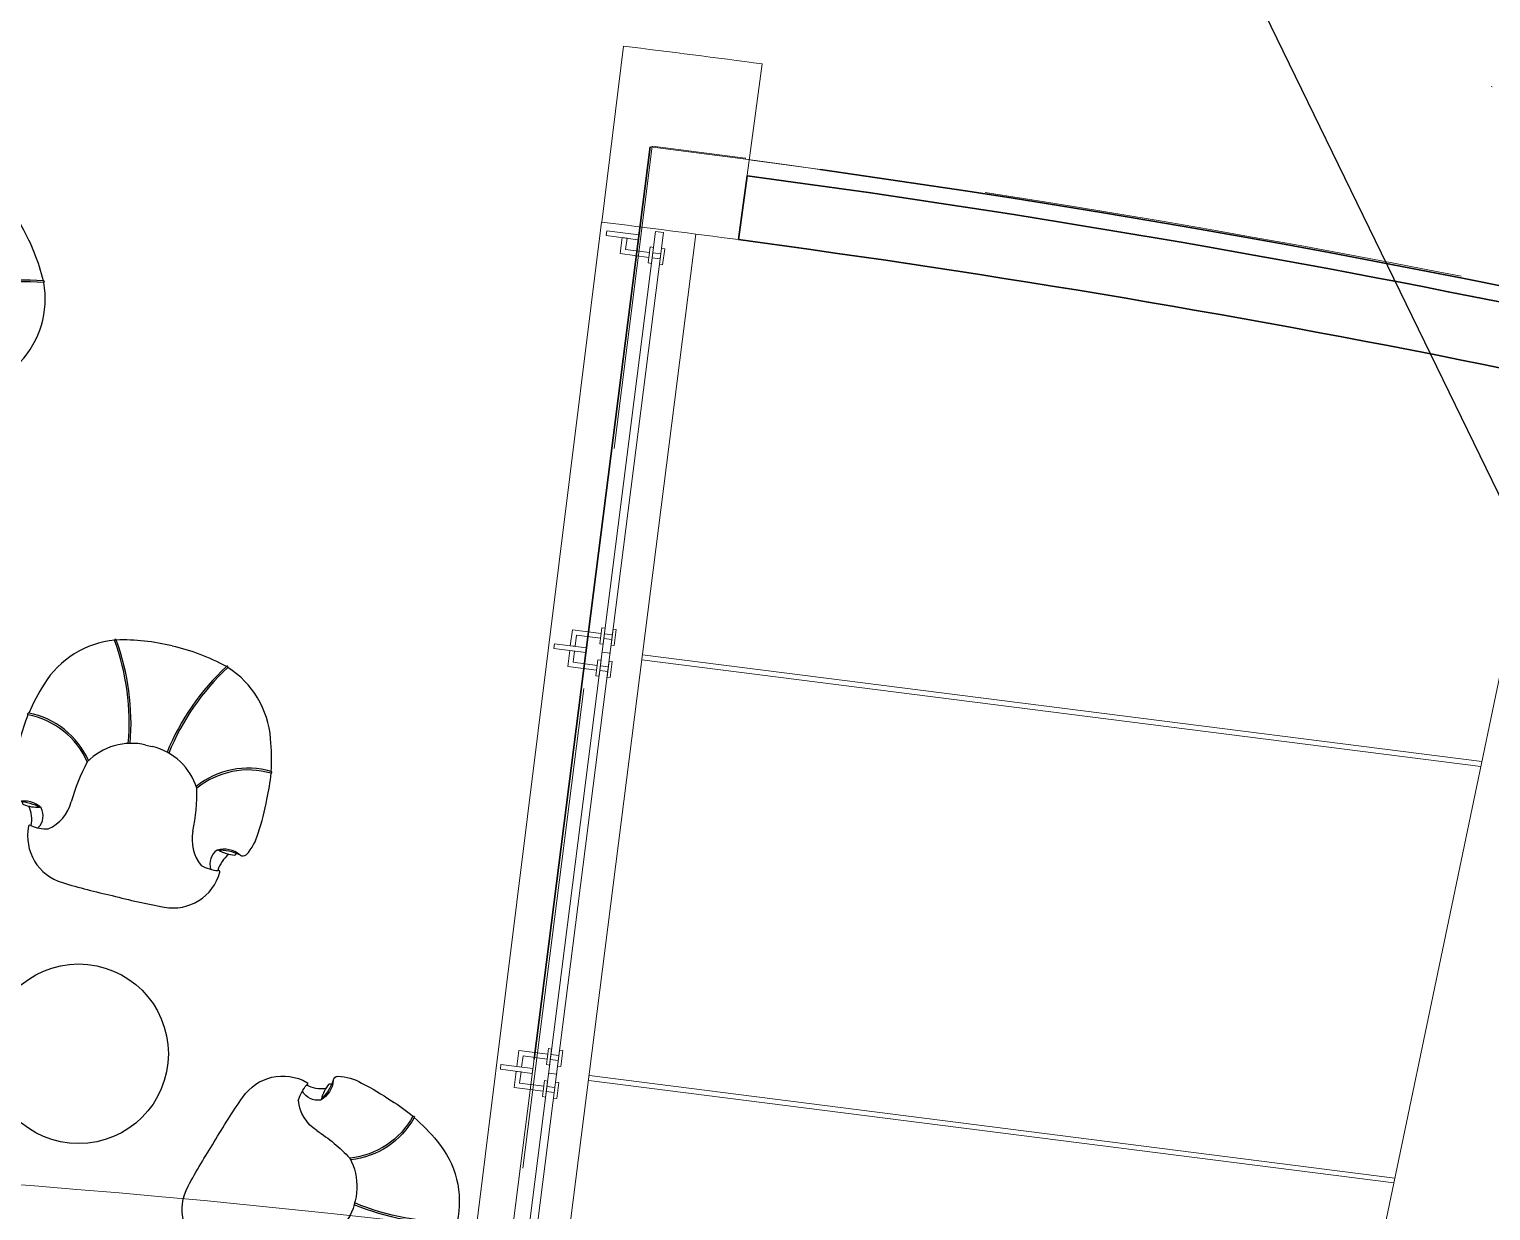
# Model space of a CAD drawing. Header units: millimetres. Extents: x 32582 to 41721, y -247935 to -234947.
# Drawn here: x 36648.2 to 37101.6, y -238984 to -238617.6 of the extents above; entities that cross this region are included whole.
import ezdxf

# ---------------------------------------------------------------- set-up
doc = ezdxf.new("R2010")
doc.units = ezdxf.units.MM
doc.header["$LTSCALE"] = 300
doc.header["$MEASUREMENT"] = 0
doc.linetypes.add('DGN Style 4', pattern=[1.902655, 0.950733, -0.475367, 0.001188, -0.475367])
doc.linetypes.add('TDME_Fave_column_LGM$0$HIDDENX2', pattern=[0.75, 0.5, -0.25])
for name, color, linetype in [('1', 1, 'Continuous'), ('I-FUR-LOOSE', 2, 'Continuous'), ('I-FURNITURE', 2, 'Continuous')]:
    doc.layers.add(name, color=color, linetype=linetype)
for name, color, linetype, lineweight in [('G-GRID_A', 1, 'DGN Style 4', 0), ('TDME_Fave_Bldg_Envlp_Zone C_L3$0$A-_CLAD----_E-', 1, 'Continuous', 13), ('TDME_Fave_Bldg_Envlp_Zone C_L3$0$A-_DOOR----_E-', 1, 'Continuous', 13), ('TDME_Fave_Bldg_Envlp_Zone C_L3$0$A-_FNSH----_H-', 8, 'Continuous', 0), ('TDME_Fave_Bldg_Envlp_Zone C_L3$0$A-_MTAL----_E-', 8, 'Continuous', 13), ('TDME_Fave_Bldg_Envlp_Zone C_L3$0$A-_RALG----_E-', 9, 'Continuous', 0), ('TDME_Fave_Bldg_Envlp_Zone C_L3$0$A-_ROOF----_E-', 3, 'Continuous', 13), ('TDME_Fave_Bldg_Envlp_Zone C_L3$0$A-_WIND----_E-', 4, 'Continuous', 13), ('TDME_Fave_column_L3$0$A-_SLABEDGE_E-', 2, 'Continuous', 13), ('TDME_Fave_column_LGM$0$A-_SLABEDGE_E-', 2, 'Continuous', 13)]:
    doc.layers.add(name, color=color, linetype=linetype, lineweight=lineweight)
doc.layers.add('LEASE LINE', color=7, linetype='DGN Style 4', lineweight=30, true_color=0xf60929)

# ---------------------------------------------------------------- blocks, each defined once
blk = doc.blocks.new('TDME_Fave_Bldg_Envlp_Zone C_L3$0$Railing1')
at = {"layer": 'TDME_Fave_Bldg_Envlp_Zone C_L3$0$A-_RALG----_E-'}
for p, q in [((47.9, 12.6), (41.1, -11.5)), ((62.3, 8.5), (55.6, -15.6))]:
    blk.add_line(p, q, dxfattribs=at)
at = {"layer": 'TDME_Fave_Bldg_Envlp_Zone C_L3$0$A-_RALG----_E-', "flags": 128}
blk.add_lwpolyline([(65, 17.9), (89.3, 104.9), (41.2, 118.4), (37.1, 103.9), (70.8, 94.5), (50.5, 22)], close=True, dxfattribs=at)
at = {"layer": 'TDME_Fave_Bldg_Envlp_Zone C_L3$0$A-_RALG----_E-'}
for points in [[(27.6, 69.9), (54.6, 166.2), (40.1, 170.3), (13.1, 74)], [(79.1, 3.6), (81.8, 13.2), (33.7, 26.7), (31, 17.1)], [(69.7, -30.1), (72.4, -20.5), (24.2, -7), (21.5, -16.6)]]:
    blk.add_3dface(points, dxfattribs=at)
blk = doc.blocks.new('TDME_Fave_Bldg_Envlp_Zone C_L3$0$ALUM_FIN GL SUPPORT')
at = {"layer": 'TDME_Fave_Bldg_Envlp_Zone C_L3$0$A-_RALG----_E-'}
for p, q in [((-1034386186.98873, 2635606199.479331), (-1034386199.568201, 2635606177.874774)), ((-1034386174.006734, 2635606191.92557), (-1034386186.542827, 2635606170.295784)), ((-1034386100.317298, 2635606149.453617), (-1034386112.896769, 2635606127.849061)), ((-1034386087.335302, 2635606141.899856), (-1034386099.871395, 2635606120.27007))]:
    blk.add_line(p, q, dxfattribs=at)
at = {"layer": 'TDME_Fave_Bldg_Envlp_Zone C_L3$0$A-_RALG----_E-', "flags": 128}
for points in [[(-1034386181.982521, 2635606208.077848), (-1034386136.709656, 2635606286.19159), (-1034386093.438957, 2635606261.112923), (-1034386100.960605, 2635606248.135065), (-1034386131.253482, 2635606265.692072), (-1034386169.004643, 2635606200.55618)], [(-1034386082.408095, 2635606150.401268), (-1034386037.175626, 2635606228.538409), (-1034386080.459287, 2635606253.594698), (-1034386087.974239, 2635606240.612961), (-1034386057.672307, 2635606223.071585), (-1034386095.389859, 2635606157.916225)]]:
    blk.add_lwpolyline(points, close=True, dxfattribs=at)
at = {"layer": 'TDME_Fave_Bldg_Envlp_Zone C_L3$0$A-_RALG----_E-'}
for points in [[(-1034386105.664063, 2635606210.080336), (-1034386055.542064, 2635606296.612325), (-1034386068.521863, 2635606304.130625), (-1034386118.643861, 2635606217.598635)], [(-1034386219.642529, 2635606177.998553), (-1034386214.628092, 2635606186.650456), (-1034386171.368578, 2635606161.578272), (-1034386176.383014, 2635606152.926369)], [(-1034386202.137788, 2635606208.20121), (-1034386197.123351, 2635606216.853113), (-1034386153.863837, 2635606191.780928), (-1034386158.878273, 2635606183.129025)], [(-1034386089.804624, 2635606102.69368), (-1034386084.794662, 2635606111.348175), (-1034386128.067134, 2635606136.397987), (-1034386133.077097, 2635606127.743493)], [(-1034386072.272691, 2635606132.979339), (-1034386067.262729, 2635606141.633833), (-1034386110.535201, 2635606166.683646), (-1034386115.545164, 2635606158.029152)]]:
    blk.add_3dface(points, dxfattribs=at)
at = {"layer": 'TDME_Fave_Bldg_Envlp_Zone C_L3$0$A-_ROOF----_E-'}
for p, q in [((-1034386182.061292, 2635606207.941939), (-1034386181.967103, 2635606208.103703)), ((-1034386169.08147, 2635606200.423625), (-1034386169.004644, 2635606200.55618))]:
    blk.add_line(p, q, dxfattribs=at)
at = {"layer": 'TDME_Fave_Bldg_Envlp_Zone C_L3$0$A-_WIND----_E-', "ltscale": 0.15}
blk.add_line((-1034386137.214963, 2635606170.573492), (-1034386149.745463, 2635606148.940497), dxfattribs=at)
blk = doc.blocks.new('A$C5ED46BB0')
at = {"layer": '1', "color": 1, "linetype": 'Continuous'}
blk.add_line((384.7, 478.6), (405.1, 478.6), dxfattribs=at)
for centre, radius, start, end in [((308, 499.5), 288.2, 108.8763, 162.0642), ((217.1, 773), 2.48, 18.0805, 198.0805), ((-417.1, 356.2), 756.5, 8.7131, 33.3623), ((386.6, 171.3), 625.2, 89.4471, 105.5082), ((-411.1, 355.8), 756.5, 8.8693, 33.5381), ((398.9, 135.5), 661, 74.9203, 90.5394), ((1201.4, 355.8), 756.5, 146.4619, 171.1307), ((1207.4, 356.2), 756.5, 146.6377, 171.2869), ((573.2, 773), 2.48, 341.9195, 161.9195), ((482.3, 499.5), 288.2, 17.9358, 71.1237), ((685.8, 366.8), 688.5, 161.2407, 169.7107), ((104.6, 366.8), 688.5, 10.2893, 18.7593), ((515.1, 404.4), 514, 171.073, 180.2097), ((8.5, 486.9), 2.94, 94.8808, 246.6293), ((20.6, 234.1), 250.4, 37.1232, 93.0313), ((20.6, 234.1), 256, 37.6057, 92.7598), ((384.7, 287.2), 191.5, 89.9961, 149.1802), ((405.6, 287.2), 191.5, 30.8198, 90.1724), ((769.7, 234.1), 256, 87.2402, 142.3943), ((769.7, 234.1), 250.4, 86.9687, 142.8768), ((781.8, 486.9), 2.94, 293.3707, 85.1192), ((275.2, 404.4), 514, 359.7903, 8.927), ((774.4, 360.3), 774.4, 176.8722, 184.848), ((761.4, 239.2), 560.5, 164.8936, 178.5751), ((28.9, 239.2), 560.5, 1.4249, 15.1064), ((15.9, 360.3), 774.4, 355.152, 3.1278), ((164.2, 299.1), 161.5, 181.522, 209.0181), ((626.1, 299.1), 161.5, 330.9819, 358.478), ((75.3, 255.7), 125.8, 307.0922, 358.8246), ((715.1, 255.7), 125.8, 181.1754, 232.9078), ((36.2, 231.3), 16.9, 218.5374, 288.0734), ((76, 147.2), 76.4, 59.657, 116.9347), ((73.3, 46.3), 172.2, 76.5442, 100.334), ((60.4, 216.7), 6.26, 173.01, 252.1016), ((75.2, 323.7), 114.2, 261.5782, 287.3553), ((-3.5, 147.1), 101.1, 2.9036, 38.1422), ((75.3, 178.5), 52.4, 329.2086, 41.3304), ((715.1, 178.5), 52.4, 138.6696, 210.7914), ((714.3, 147.2), 76.4, 63.0653, 120.343), ((717.1, 46.3), 172.2, 79.666, 103.4558), ((715.1, 323.7), 114.2, 252.6447, 278.4218), ((793.9, 147.1), 101.1, 141.8578, 177.0964), ((729.9, 216.7), 6.26, 287.8984, 6.99), ((754.1, 231.3), 16.9, 251.9266, 321.4626), ((93.9, 149.4), 3.95, 48.5563, 185.8455), ((240.2, 153.5), 150.2, 181.727, 267.2743), ((116.7, 282.9), 132.1, 261.2205, 285.123), ((550.2, 153.5), 150.2, 272.7257, 358.273), ((673.6, 282.9), 132.1, 254.877, 278.7795), ((696.4, 149.4), 3.95, 354.1545, 131.4437), ((342.3, 1741), 1741, 266.4015, 271.6577), ((444.6, 1851.7), 1851.7, 268.3926, 273.4893)]:
    blk.add_arc(centre, radius, start, end, dxfattribs=at)

msp = doc.modelspace()

# ---------------------------------------------------------------- linework, layer by layer
at = {"layer": 'Defpoints', "color": 4}
msp.add_lwpolyline([(35245, -239986.51), (33646.79, -236704.76), (35631.56, -235738.18), (37229.77, -239019.93)], close=True, dxfattribs=at)
at = {"layer": 'G-GRID_A'}
for radius, start, end in [(3641, 72.09645, 122.49066), (3241, 61.86938, 122.23953)]:
    msp.add_arc((36396.63, -242207.46), radius, start, end, dxfattribs=at)
at = {"layer": 'I-FUR-LOOSE'}
msp.add_circle((36663.49, -238935.35), 27.85, dxfattribs=at)
at = {"layer": 'LEASE LINE'}
msp.add_lwpolyline([(36503.64, -238633.12), (36505.78, -238572.59), (37361.16, -238155.79, 0.028624), (37873.11, -238738.03), (37719.23, -238879.66, 0.063438), (36840.78, -238654.11), (36772.11, -239194.26, 0.143824), (35080.36, -239470.84), (34844.82, -238980.16, -0.117062), (36503.64, -238633.12)], format="xyb", close=True, dxfattribs=at)
at = {"layer": 'TDME_Fave_Bldg_Envlp_Zone C_L3$0$A-_CLAD----_E-'}
msp.add_line((36868.21, -238682.87), (36875.52, -238628.36), dxfattribs=at)
msp.add_lwpolyline([(36825.77, -238677.45), (36832.54, -238622.87)], dxfattribs=at)
for radius, start, end in [(3611, 82.37901, 83.06658), (3556, 82.37933, 83.06917)]:
    msp.add_arc((36396.63, -242207.46), radius, start, end, dxfattribs=at)
at = {"layer": 'TDME_Fave_Bldg_Envlp_Zone C_L3$0$A-_FNSH----_H-'}
for p in [(36828.38, -238811.12), (36811.79, -238941.63)]:
    msp.add_point(p, dxfattribs=at)
at = {"layer": 'TDME_Fave_Bldg_Envlp_Zone C_L3$0$A-_MTAL----_E-', "lineweight": 30}
msp.add_line((36870.87, -238663.04), (36868.21, -238682.87), dxfattribs=at)
for radius, start, end in [(3576, 66.79432, 82.37921), (3556, 66.79343, 82.37933)]:
    msp.add_arc((36396.63, -242207.46), radius, start, end, dxfattribs=at)
at = {"layer": 'TDME_Fave_Bldg_Envlp_Zone C_L3$0$A-_RALG----_E-', "ltscale": 0.15}
for p, q in [((36825.74, -238677.44), (36762.88, -239182.02)), ((36776.44, -239199.85), (36842.49, -238680.3)), ((36778.61, -239202.64), (36844.97, -238680.61)), ((36787.27, -239213.84), (36854.99, -238681.12)), ((36842.49, -238680.3), (36844.97, -238680.61))]:
    msp.add_line(p, q, dxfattribs=at)
at = {"layer": 'TDME_Fave_Bldg_Envlp_Zone C_L3$0$A-_ROOF----_E-', "lineweight": 0}
msp.add_line((36972.77, -239447.96), (37123.48, -238726.54), dxfattribs=at)
at = {"layer": 'TDME_Fave_Bldg_Envlp_Zone C_L3$0$A-_ROOF----_E-', "color": 8, "lineweight": 5}
for p, q in [((36838.21, -238813.13), (37098.48, -238846.21)), ((36838.4, -238811.64), (37098.78, -238844.74)), ((36821.82, -238943.6), (37071.5, -238975.34)), ((36822.01, -238942.11), (37071.81, -238973.87))]:
    msp.add_line(p, q, dxfattribs=at)
at = {"layer": 'TDME_Fave_Bldg_Envlp_Zone C_L3$0$A-_ROOF----_E-', "color": 8, "lineweight": 0}
msp.add_arc((36396.63, -242207.46), 3581, 74.45925, 82.36718, dxfattribs=at)
at = {"layer": 'TDME_Fave_column_L3$0$A-_SLABEDGE_E-'}
msp.add_line((36772.11, -239194.27), (36840.78, -238654.11), dxfattribs=at)
msp.add_arc((36396.63, -242207.46), 3581, 68.00771, 82.87528, dxfattribs=at)
at = {"layer": 'TDME_Fave_column_LGM$0$A-_SLABEDGE_E-', "linetype": 'TDME_Fave_column_LGM$0$HIDDENX2'}
msp.add_line((36773.07, -239194.06, 0), (36841.48, -238653.88, 0), dxfattribs=at)
for centre, radius, start, end in [((42144.41, -234466.02, 0), 6252.89, 193.700373, 224.843645), ((36399.01, -242207.44, 0), 3581, 68.03468, 82.90225)]:
    msp.add_arc(centre, radius, start, end, dxfattribs=at)

# ---------------------------------------------------------------- block references
at = {"layer": 'I-FURNITURE', "yscale": 0.1, "zscale": 0.1}
for p, xscale, rotation in [((36557.26, -238683.15), 0.1, 298.9341857712046), ((36635.76, -238877.15), 0.1, 346.4877782631288), ((36684.99, -238996.13), -0.1, 238.463889393207)]:
    msp.add_blockref('A$C5ED46BB0', p, dxfattribs=dict(at, xscale=xscale, rotation=rotation))
at = {"layer": 'TDME_Fave_Bldg_Envlp_Zone C_L3$0$A-_DOOR----_E-', "xscale": -0.1, "yscale": 0.1, "zscale": 0.1, "rotation": 66.95937875850565}
msp.add_blockref('TDME_Fave_Bldg_Envlp_Zone C_L3$0$Railing1', (36844.64, -238683.08), dxfattribs=at)
at = {"layer": 'TDME_Fave_Bldg_Envlp_Zone C_L3$0$A-_RALG----_E-', "color": 8, "lineweight": 5, "xscale": 0.1, "yscale": 0.1, "zscale": 0.1, "rotation": 112.8360373063699}
for p in [(202795316.52, 197378850.74), (202795299.93, 197378720.23)]:
    msp.add_blockref('TDME_Fave_Bldg_Envlp_Zone C_L3$0$ALUM_FIN GL SUPPORT', p, dxfattribs=at)

doc.saveas('drawing.dxf')
